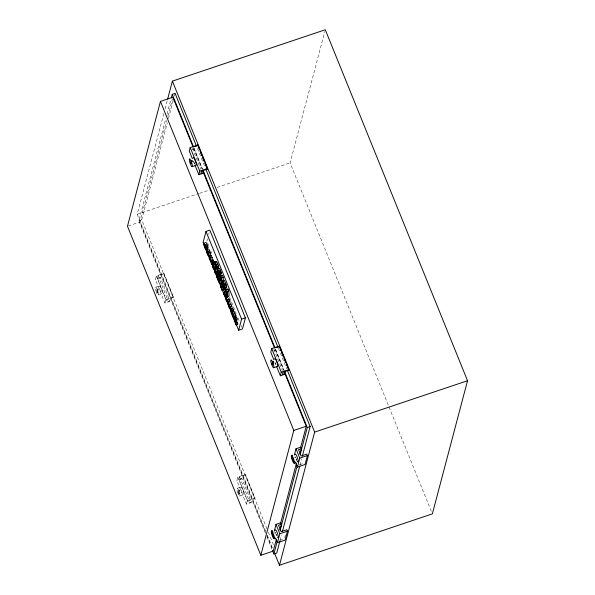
<?xml version="1.0" encoding="UTF-8"?>
<svg xmlns="http://www.w3.org/2000/svg" width="595" height="595" viewBox="0 0 595 595"><rect width="100%" height="100%" fill="white"/><g stroke="black" fill="none" stroke-linecap="round" stroke-linejoin="round"><path stroke-width="0.45" stroke-dasharray="2.98 2.23" d="M158.039 288.954L157.325 291.721L156.366 292.041L157.087 289.274L158.039 288.954L158.426 289.906L157.712 292.673L156.753 292.993A4.113 0.826 71.4 0 0 158.404 294.785A4.113 0.826 71.4 0 0 157.474 290.226L158.426 289.906M156.753 292.993L157.474 290.226M239.54 490.027L238.826 492.794L237.866 493.114L238.588 490.347L239.54 490.027L239.934 490.979L239.212 493.746L238.253 494.073A4.113 0.826 71.4 0 0 239.904 495.858A4.113 0.826 71.4 0 0 238.974 491.299L239.934 490.979M238.253 494.073L238.974 491.299M265.519 530.844L137.207 214.282L163.893 113.295M165.068 108.833L167.195 100.786M265.511 533.284L138.836 220.76L165.841 118.561M167.024 114.076L170.817 99.729M265.571 532.138L139.885 222.054L166.697 120.569M167.887 116.077L172.394 99.015M266.984 528.881L141.707 219.8L167.284 122.972M168.467 118.494L173.204 100.562M174.394 96.078L175.101 93.393M169.858 300.906L169.701 301.479L164.927 303.086L155.362 279.479L156.299 275.931L163.945 273.365L173.509 296.964L173.361 297.515L167.626 299.441L166.987 301.873L169.858 300.906L160.286 277.307L157.422 278.267L166.987 301.873M157.422 278.267L158.062 275.842L163.796 273.916L163.945 273.365M160.286 277.307L160.137 277.872L155.362 279.479M192.773 149.405L194.208 148.921L194.059 149.494L192.468 150.029M164.927 303.086L165.864 299.53L156.299 275.931M206.896 241.22L207.573 238.662M208.704 234.393L209.15 232.682M431.308 511.291L290.1 162.904L324.803 31.535M251.358 501.987L251.202 502.552L246.427 504.158L236.862 480.559L237.799 477.004L245.445 474.438L255.01 498.037L254.861 498.595L249.134 500.521L248.487 502.946L251.358 501.987L241.786 478.38L238.922 479.347L248.487 502.946M238.922 479.347L239.562 476.915L245.296 474.988L245.445 474.438M241.786 478.38L241.637 478.953L236.862 480.559M273.559 350.723L275.708 350.001L275.559 350.567L273.968 351.102M246.427 504.158L247.364 500.611L237.799 477.004M273.893 532.443L274.362 530.651M280.067 540.438L281.495 535.054M299.969 465.126L301.628 458.849M284.737 537.768L285.682 534.191M137.207 214.282L198.715 193.613M199.593 193.316L211.017 189.478M217.168 187.41L290.1 162.904M138.836 220.76L141.707 219.8M128.297 225.944L139.885 222.054M155.689 287.221L159.512 285.942M158.151 295.038L161.974 293.759A4.113 0.826 71.4 0 0 160.91 287.987A4.113 0.826 71.4 0 0 159.348 287.801A4.113 0.826 71.4 0 0 161.974 293.759M165.864 299.53L173.509 296.964M294.421 457.473L296.012 456.938M299.56 464.725L304.469 463.074M237.189 488.302L241.012 487.015M239.651 496.118L243.474 494.832A4.113 0.826 71.4 0 0 242.41 489.06A4.113 0.826 71.4 0 0 240.849 488.874A4.113 0.826 71.4 0 0 243.474 494.832M247.364 500.611L255.01 498.037M274.451 533.068L276.043 532.532M279.583 540.32L284.499 538.668M157.325 291.721L157.712 292.673M238.826 492.794L239.212 493.746M197.436 148.49L205.111 167.433M278.393 348.231L286.775 368.893M193.873 147.731L202.597 169.255M275.53 349.191L284.254 370.715M194.208 148.921L202.412 169.151M275.708 350.001L283.912 370.231M193.472 148.036L201.846 168.712M274.816 348.73L283.54 370.261M192.326 148.304L200.865 169.374M273.826 349.377L282.365 370.447M193.382 161.215L194.743 164.584M275.225 363.129L275.909 364.817M296.146 458.604L296.793 460.203M207.596 242.939L209.336 247.245M211.084 251.544L211.775 253.262M229.558 297.136L236.185 313.476M237.926 317.782L239.324 321.218M241.064 325.524L241.763 327.243M276.169 534.198L276.824 535.798M163.796 273.916L173.361 297.515M245.296 474.988L254.861 498.595M268.382 532.324L273.611 545.236M267.259 535.143L272.845 548.902M266.969 535.582L272.205 548.501M266.91 536.735L272.146 549.646M158.062 275.842L167.626 299.441M239.562 476.915L249.134 500.521M296.89 460.723A4.113 0.826 71.4 0 1 296.109 458.946M295.76 457.927A4.113 0.826 71.4 0 1 295.47 456.923M276.519 535.493A4.113 0.826 71.4 0 1 275.492 532.518M194.892 164.153A4.113 0.826 71.4 0 1 193.472 160.352M237.866 493.114A4.113 0.826 71.4 0 1 236.936 488.555A4.113 0.826 71.4 0 1 238.588 490.347M156.366 292.041A4.113 0.826 71.4 0 1 155.436 287.482A4.113 0.826 71.4 0 1 157.087 289.274M275.998 364.4A4.113 0.826 71.4 0 1 275.262 362.429"/><path stroke-width="0.89" d="M214.646 263.414L216.052 267.133L214.944 262.097L216.58 261.584L218.045 264.403L218.536 266.887L217.011 267.4L215.621 263.927L216.766 268.895L215.085 265.846L214.579 263.258M217.971 266.106L218.298 268.382M216.379 262.053L216.476 261.584M225.892 285.987L225.832 284.841M210.63 255.567C210.704 253.552 209.7 248.777 207.893 248.829M218.633 268.598C219.704 266.724 220.901 271.826 221.333 272.845L221.169 273.477L219.637 273.99L218.067 270.316L217.963 271.863L219.198 275.656L220.723 275.143L220.239 273.425L218.707 273.938M221.786 283.101L221.794 281.785M191.24 163.335L190.288 163.655L191.01 160.888L191.962 160.568L192.349 161.52L191.397 161.84L190.675 164.607A4.113 0.826 71.4 0 0 192.326 166.399A4.113 0.826 71.4 0 0 191.397 161.84M191.419 162.643L191.962 160.568M272.741 364.415L271.789 364.735L272.51 361.968L273.462 361.641L273.849 362.6L272.897 362.92L272.175 365.687A4.113 0.826 71.4 0 0 273.826 367.479A4.113 0.826 71.4 0 0 272.897 362.92M272.926 363.716L273.462 361.641M292.271 455.562L292.368 455.197L291.416 455.517L294.354 462.761L295.313 462.441L294.257 463.126A4.113 0.826 71.4 0 1 292.472 460.716A4.113 0.826 71.4 0 1 291.319 455.882L294.257 463.126M193.122 147.173L172.87 97.216L160.449 101.395L127.464 226.226L260.833 555.261L273.254 551.082L276.34 539.412M167.671 99.001L172.394 81.128L325.279 29.75L467.536 380.718L432.357 513.872L279.464 565.25L274.585 553.209M171.286 97.937L172.238 94.352L175.101 93.393L196.387 145.909M203.088 170.839L203.773 172.528L200.909 173.487L201.549 171.062L207.283 169.136L207.432 168.578L197.86 144.979L190.221 147.545L189.277 151.1L192.356 158.687M197.86 144.979L199.422 149.747M203.773 172.528L203.624 173.093L198.849 174.699L199.786 171.152L190.221 147.545M221.905 288.954L238.64 330.247L242.463 328.961L245.393 317.864L209.827 230.124L206.004 231.41L203.074 242.507L218.767 281.212M206.257 248.204C203.497 240.506 204.702 247.341 205.811 249.87L204.256 246.241A3.325 0.669 71.4 0 1 203.773 244.292L204.025 242.634L205.52 244.999L206.257 248.204L207.781 247.691L207.945 247.059C207.335 245.817 206.785 241.912 205.305 242.448M209.864 255.798L209.165 258.431L209.812 260.03L210.303 258.193L211.582 264.388L213.114 263.875L213.806 261.242L213.159 259.643L211.634 260.156L211.232 261.666L209.864 255.798L211.396 255.285L212.66 260.409M211.582 264.388L212.281 261.755L211.634 260.156M215.784 266.114L214.088 261.934L212.556 262.447L213.263 265.006L212.698 267.14L213.404 268.88L216.461 267.787M213.955 262.432L214.088 261.934M213.404 268.88L213.969 266.746L214.802 268.806L216.327 268.286M214.802 268.806L212.556 262.447M217.606 270.606L216.751 268.501L215.226 269.022L214.527 271.655L215.234 273.395L215.487 272.428L215.74 273.053L217.13 278.088L216.483 274.622L217.041 275.344L218.752 274.637M217.011 267.4L216.52 264.916L214.944 262.097M219.637 273.99L218.908 270.784L217.406 268.419L217.16 270.078A3.325 0.669 71.4 0 0 217.636 272.027L219.198 275.656M222.552 282.811L221.02 283.324L220.329 285.964L222.21 290.605L223.869 289.587L222.694 286.693L223.259 284.559M222.21 290.605L221.169 287.207L221.734 285.072L221.02 283.324M222.917 280.766L222.218 283.399C226.271 293.989 225.498 284.908 222.917 280.766L224.449 280.252C224.724 281.688 228.071 287.392 226.003 287.794M223.058 284.655L223.497 283.004L224.27 286.678L223.073 284.685L224.59 284.142M227 293.781L225.907 291.081L224.375 291.602L223.683 294.235L225.267 296.689A2.923 0.588 71.4 0 0 225.914 297.812L227.788 297.411L227.699 295.789L226.167 296.303L226.167 297.976M229.581 304.432L228.882 307.065L229.529 308.664L230.012 306.827L231.299 313.022L232.824 312.509L233.523 309.876L232.876 308.277L231.343 308.79L230.949 310.3L229.581 304.432L231.105 303.919L232.377 309.043M231.299 313.022L231.991 310.389L231.343 308.79M234.118 317.232L233.136 314.034L234.333 317.001L235.999 315.982L234.095 311.282L232.563 311.795L231.864 314.435L233.775 319.136L232.883 315L233.984 317.737L235.65 316.719L233.984 317.737M234.333 317.001L232.563 311.795M234.951 317.678L234.251 320.318L236.133 324.959L237.792 323.94L236.624 321.047L237.182 318.913L236.475 317.165L234.951 317.678L235.657 319.426L235.092 321.56L236.133 324.959M238.64 330.247L241.57 319.151L206.004 231.41M284.596 371.912L285.273 373.601L282.409 374.56L283.049 372.135L288.783 370.209L288.932 369.659L279.367 346.052L271.722 348.625L270.784 352.173L273.856 359.759M279.367 346.052L280.929 350.819M285.273 373.601L285.124 374.173L280.349 375.772L281.286 372.225L271.722 348.625M260.833 555.261L293.811 430.423L160.449 101.395M274.362 530.651L276.021 524.381L280.795 522.774L281.405 524.277L279.985 529.654M294.339 455.056L295.99 448.786L300.772 447.187L301.375 448.682L299.962 454.059M280.609 523.243L296.503 463.074M300.542 447.804L306.239 426.251L284.239 371.987M279.836 541.331L276.757 552.986L273.886 553.952L277.203 541.398M280.044 530.643L297.098 466.093M300.178 454.439L307.288 427.537L284.603 371.578M281.405 524.277L278.542 525.244L281.13 531.64L286.864 529.714L287.459 531.171L285.087 540.126L277.449 542.692L279.814 533.737L276.021 524.381M301.375 448.682L298.512 449.649L301.107 456.045L306.834 454.119L307.429 455.577L305.064 464.531L297.418 467.105L299.783 458.15L295.99 448.786M282.439 531.469L299.731 466.026M302.334 456.164L310.151 426.578L287.467 370.618M279.464 565.25L314.651 432.096L172.394 81.128M219.057 276.363L219.295 276.013L219.927 276.578M217.116 275.336L216.915 273.306L215.226 269.022M194.439 146.63L196.9 145.805M192.073 166.66L195.896 165.373M199.786 171.152L207.432 168.578M204.583 246.077L206.108 245.564L204.673 246.449M204.792 246.828L206.316 246.315M204.918 247.193L206.443 246.68M206.42 247.572L207.945 247.059M205.758 248.881C207.536 247.914 208.161 248.911 205.974 249.246M205.915 249.089L207.439 248.576M207.067 251.975C207.938 247.513 209.455 259.866 207.067 251.975L208.592 251.462M207.112 252.287L208.637 251.774M207.186 252.622L208.711 252.109M207.276 252.957L208.808 252.444M207.387 253.284L208.912 252.771M210.734 257.94L212.259 257.427M212.281 261.755L213.806 261.242M215.055 262.097L216.58 261.584M217.168 266.798L218.7 266.285M216.944 267.244L218.477 266.731L218.149 265.571M216.811 267.966L218.335 267.453M216.848 268.211L218.38 267.691M216.863 268.419L218.395 267.906M217.896 271.491L219.421 270.978M217.963 271.863L219.496 271.35M218.06 272.235L219.592 271.722M218.172 272.614L219.704 272.101L219.83 272.465L218.298 272.979M216.915 273.306L218.447 272.793L218.692 273.685M217.049 273.76L219.957 272.808M217.16 274.198L220.098 273.135M219.8 273.358L221.333 272.845M217.234 274.585L218.759 274.064M219.562 273.812L221.095 273.298L220.99 272.874M219.146 274.667L220.671 274.154M219.295 274.875L220.827 274.362M219.362 275.031L220.886 274.518M219.265 276.11L220.916 275.82L221.682 277.724L221.942 282.714L219.265 276.11L222.441 275.307L223.214 277.211L223.43 281.368M220.916 275.82L222.441 275.307M221.682 277.724L223.214 277.211M218.268 279.821L219.8 279.308L218.343 280.156C221.191 287.058 218.179 273.633 218.343 280.156M218.432 280.483L219.964 279.97M218.543 280.81L220.068 280.297M218.662 281.123L220.187 280.609M221.169 287.207L222.694 286.693M225.133 287.556L226.658 287.043M224.851 288.568L226.554 287.935M222.344 290.1L223.869 289.587M224.851 289.899L228.034 289.096L228.8 291L229.06 295.983L227.528 296.496L224.851 289.899L228.034 289.096M227.528 296.496L227.275 291.513L228.8 291M224.375 291.602L225.884 295.38L227.409 294.867L227.565 295.336L226.033 295.849L226.167 296.303M226.279 296.764L227.803 296.25M225.914 297.812L227.699 297.463M226.055 297.946L227.58 297.433M226.955 301.42L225.922 299.776L229.105 298.973L229.871 300.877L230.042 304.201M225.922 299.776L229.105 298.973M227.84 303.606L228.599 306.373L228.346 301.39L229.871 300.877M230.444 306.574L231.976 306.061M231.991 310.389L233.523 309.876M234.467 316.495L235.999 315.982M233.902 318.63L235.434 318.117L234.832 316.637M235.657 319.426L237.182 318.913M241.57 319.151L245.393 317.864M235.092 321.56L236.624 321.047M236.267 324.454L237.792 323.94M275.939 347.711L278.401 346.885M273.574 367.732L277.396 366.453M281.286 372.225L288.932 369.659M293.811 430.423L306.239 426.251M307.288 427.537L310.151 426.578M314.651 432.096L467.536 380.718M299.783 458.15L307.429 455.577M271.439 531.112L272.398 530.792L271.35 531.476A4.113 0.826 71.4 0 0 272.503 536.311A4.113 0.826 71.4 0 0 274.288 538.72L275.336 538.036L274.384 538.356L271.439 531.112A4.113 0.826 71.4 0 1 273.224 533.522A4.113 0.826 71.4 0 1 274.384 538.356M279.814 533.737L287.459 531.171M210.385 255.917L209.998 255.672M219.845 269.959L220.128 270.398M207.291 248.368L206.852 247.639M209.128 250.592L209.492 251.328M207.142 248.985L206.651 247.989M220.187 277.039L221.69 281.19M206.74 244.612L207.038 245.259M217.539 263.942L217.711 264.344M271.35 531.476L274.288 538.72M200.106 151.435L201.817 155.645M202.501 157.333L204.204 161.55M204.888 163.231L207.283 169.136M281.606 352.508L283.317 356.725M284.001 358.406L285.712 362.623M286.396 364.311L288.783 370.209M205.811 169.151L278.051 347.368M172.238 94.352L193.524 146.868M202.947 170.118L274.83 347.473M202.545 170.43L274.466 347.867M195.086 165.425L198.849 174.699M276.593 366.505L280.349 375.772M226.502 289.609L227.275 291.513M295.351 461.995L297.418 467.105M234.661 313.52L235.865 316.488M207.781 247.691L207.276 245.913M222.166 286.225L223.735 290.092M227.573 299.486L228.346 301.39M236.408 321.352L237.658 324.446M219.466 282.937L221.206 287.236M275.723 538.438L277.449 542.692M272.488 550.509L273.886 553.952M225.416 283.458L225.691 284.284M220.418 271.045L220.849 272.324M225.884 295.38L226.033 295.849M209.723 251.96L209.953 253.239M218.172 274.979L218.499 276.705M295.142 454.602A4.113 0.826 71.4 0 1 297.56 458.143A4.113 0.826 71.4 0 1 297.277 461.37M291.416 455.517A4.113 0.826 71.4 0 1 293.201 457.927A4.113 0.826 71.4 0 1 294.354 462.761M275.173 530.19A4.113 0.826 71.4 0 1 277.419 533.232A4.113 0.826 71.4 0 1 277.642 537.382M193.144 158.025A4.113 0.826 71.4 0 1 195.398 161.059A4.113 0.826 71.4 0 1 195.621 165.209M190.288 163.655A4.113 0.826 71.4 0 1 189.359 159.096A4.113 0.826 71.4 0 1 191.01 160.888M274.645 359.105A4.113 0.826 71.4 0 1 276.898 362.139A4.113 0.826 71.4 0 1 277.121 366.289M271.789 364.735A4.113 0.826 71.4 0 1 270.859 360.176A4.113 0.826 71.4 0 1 272.51 361.968M206.309 249.699C206.309 251.291 207.744 257.352 209.157 255.724C209.157 254.139 207.722 248.085 206.309 249.699M217.472 277.233C217.465 278.817 218.908 284.879 220.314 283.257C220.314 281.666 218.878 275.611 217.472 277.233M225.609 295.864C224.308 295.611 225.126 292.48 225.609 295.864M216.491 273.328L215.613 271.952L215.799 271.238L216.491 273.328M221.095 277.501L220.574 277.657L221.147 279.077L221.095 277.501M226.68 291.29L226.16 291.446L226.74 292.866L226.68 291.29M227.751 301.167L227.231 301.323L227.811 302.743L227.751 301.167"/></g></svg>
